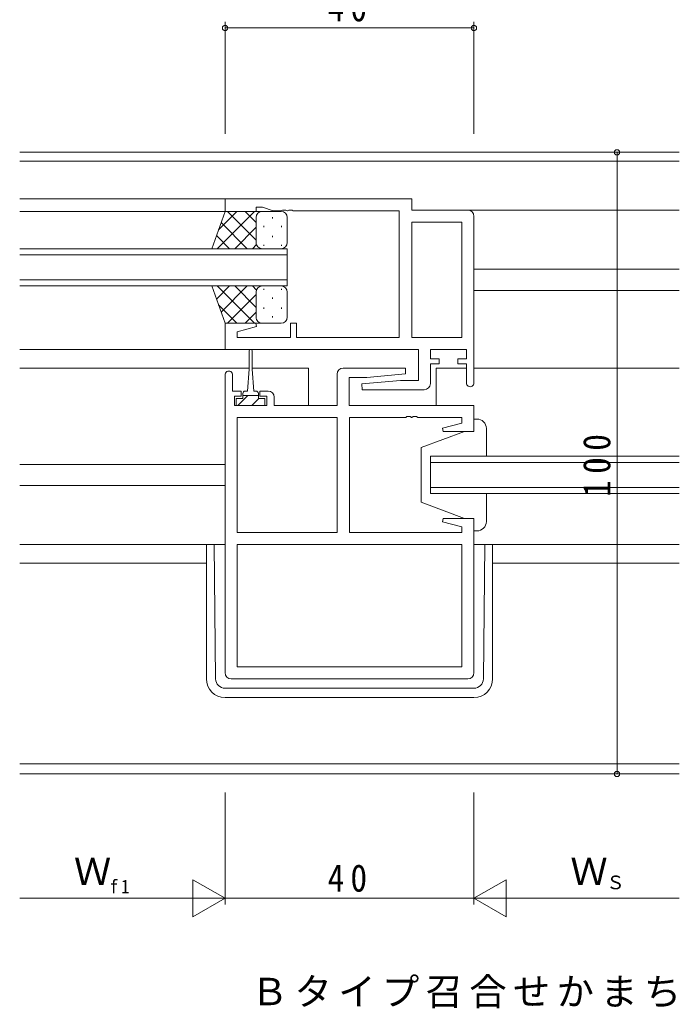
# Model space of a CAD drawing. Units: millimetres on the paper. Extents: x -420 to 373, y -297 to 267.
# Drawn here: x 35.2 to 141.2, y 13.6 to 172.6 of the extents above; entities that cross this region are included whole.
import ezdxf
from ezdxf.enums import TextEntityAlignment as Align

# ---------------------------------------------------------------- set-up
doc = ezdxf.new("R2010")
doc.units = ezdxf.units.MM
doc.layers.add('0-2_USER1', color=3, linetype='Continuous')
for name, color, linetype, lineweight in [('0-3_YKK_11', 7, 'Continuous', 9), ('0-4_YKK_12', 2, 'Continuous', 9), ('0-5_YKK_13', 4, 'Continuous', 9), ('0-7_YKK_D', 6, 'Continuous', 9)]:
    doc.layers.add(name, color=color, linetype=linetype, lineweight=lineweight)
doc.styles.add('ＭＳ ゴシック', font='')
doc.styles.get('ＭＳ ゴシック').set_extended_font_data('MS Gothic')

msp = doc.modelspace()

# ---------------------------------------------------------------- linework, layer by layer
at = {"layer": '0-3_YKK_11'}
for p, q in [((68.232, 143.768), (68.232, 141.768)), ((98.232, 143.768), (68.232, 143.768)), ((98.232, 141.968), (98.232, 143.768)), ((68.232, 141.768), (73.232, 141.768)), ((73.232, 142.468), (74.232, 142.468)), ((73.232, 141.768), (73.232, 142.468)), ((74.232, 142.468), (75.963, 141.838)), ((75.963, 141.838), (77.274, 141.838)), ((77.274, 141.838), (77.457, 141.958)), ((77.457, 141.958), (78.007, 141.958)), ((78.007, 141.958), (78.19, 141.838)), ((78.19, 141.838), (78.274, 141.838)), ((78.274, 141.838), (78.457, 141.958)), ((78.457, 141.958), (79.007, 141.958)), ((79.007, 141.958), (79.19, 141.838)), ((79.19, 141.838), (96.232, 141.838)), ((96.232, 141.838), (96.232, 121.498)), ((107.232, 141.968), (98.232, 141.968)), ((98.232, 140.038), (106.302, 140.038)), ((98.232, 121.498), (98.232, 140.038)), ((98.232, 121.498), (98.232, 140.038)), ((106.302, 140.038), (106.302, 121.498)), ((108.232, 114.168), (108.232, 140.968)), ((68.232, 123.768), (68.232, 119.568)), ((73.193, 123.768), (68.232, 123.768)), ((70.162, 122.415), (73.261, 123.246)), ((73.261, 123.246), (73.193, 123.768)), ((78.732, 123.768), (78.732, 121.498)), ((79.732, 123.768), (78.732, 123.768)), ((79.732, 121.498), (79.732, 123.768)), ((70.162, 121.498), (70.162, 122.415)), ((78.732, 121.498), (70.162, 121.498)), ((96.232, 121.498), (79.732, 121.498)), ((106.302, 121.498), (98.232, 121.498)), ((68.232, 119.568), (99.302, 119.568)), ((99.302, 119.568), (99.302, 114.568)), ((101.232, 119.568), (107.032, 119.568)), ((101.232, 118.068), (101.232, 119.568)), ((107.032, 119.568), (107.032, 118.068)), ((102.632, 118.068), (101.232, 118.068)), ((102.632, 117.268), (102.632, 118.068)), ((105.632, 118.068), (105.632, 117.268)), ((107.032, 118.068), (105.632, 118.068)), ((97.21, 116.568), (87.232, 116.568)), ((97.252, 115.611), (97.21, 116.568)), ((101.232, 117.268), (102.632, 117.268)), ((101.232, 114.068), (101.232, 117.268)), ((105.632, 117.268), (107.032, 117.268)), ((107.032, 117.268), (107.032, 114.168)), ((68.232, 115.468), (68.232, 67.568)), ((69.432, 112.868), (69.432, 115.468)), ((86.232, 115.568), (86.232, 110.568)), ((88.162, 115.068), (91.039, 115.068)), ((88.162, 110.568), (88.162, 115.068)), ((96.425, 114.568), (90.212, 114.024)), ((91.039, 115.068), (97.252, 115.611)), ((99.302, 114.568), (96.425, 114.568)), ((90.212, 114.024), (90.254, 113.068)), ((90.254, 113.068), (100.232, 113.068)), ((70.832, 112.868), (69.432, 112.868)), ((69.732, 112.068), (70.832, 112.068)), ((69.732, 110.568), (69.732, 112.068)), ((70.832, 112.068), (70.832, 112.868)), ((73.832, 112.868), (73.832, 112.068)), ((75.132, 112.868), (73.832, 112.868)), ((73.832, 112.068), (74.932, 112.068)), ((74.932, 112.068), (74.932, 110.568)), ((76.132, 110.568), (76.132, 111.868)), ((74.932, 110.568), (69.732, 110.568)), ((86.232, 110.568), (76.132, 110.568)), ((108.232, 110.568), (88.162, 110.568)), ((108.232, 106.368), (108.232, 110.568)), ((70.162, 108.638), (70.162, 90.098)), ((86.232, 108.638), (70.162, 108.638)), ((86.232, 90.098), (86.232, 108.638)), ((86.232, 90.098), (86.232, 108.638)), ((88.232, 108.638), (97.274, 108.638)), ((88.232, 90.098), (88.232, 108.638)), ((97.274, 108.638), (97.457, 108.758)), ((97.457, 108.758), (98.007, 108.758)), ((98.007, 108.758), (98.19, 108.638)), ((98.19, 108.638), (98.274, 108.638)), ((98.274, 108.638), (98.457, 108.758)), ((98.457, 108.758), (99.007, 108.758)), ((99.007, 108.758), (99.19, 108.638)), ((99.19, 108.638), (106.302, 108.638)), ((106.302, 108.638), (106.302, 107.721)), ((106.302, 107.721), (103.203, 106.89)), ((103.203, 106.89), (103.272, 106.368)), ((103.272, 106.368), (108.232, 106.368)), ((103.272, 92.368), (103.203, 91.846)), ((108.232, 92.368), (103.272, 92.368)), ((108.232, 67.568), (108.232, 92.368)), ((103.203, 91.846), (106.302, 91.015)), ((106.302, 91.015), (106.302, 90.098)), ((70.162, 90.098), (86.232, 90.098)), ((106.302, 90.098), (88.232, 90.098)), ((70.162, 88.168), (70.162, 68.498)), ((106.302, 88.168), (70.162, 88.168)), ((106.302, 88.168), (70.162, 88.168)), ((106.302, 68.498), (106.302, 88.168)), ((70.162, 68.498), (106.302, 68.498)), ((69.232, 66.568), (107.232, 66.568))]:
    msp.add_line(p, q, dxfattribs=at)
for centre, radius, start, end in [((107.232, 140.968), 1, 0, 89.99998), ((87.232, 115.568), 1, 90, 179.99998), ((68.832, 115.468), 0.6, 359.99998, 180), ((100.232, 114.068), 1, 270, 359.99998), ((107.632, 114.168), 0.6, 179.99998, 0), ((75.132, 111.868), 1, 0, 89.99998), ((69.232, 67.568), 1, 180, 269.99998), ((107.232, 67.568), 1, 270, 359.99998)]:
    msp.add_arc(centre, radius, start, end, dxfattribs=at)
at = {"layer": '0-4_YKK_12'}
for p, q in [((35.232, 151.268), (141.232, 151.268)), ((141.232, 149.868), (35.232, 149.868)), ((35.232, 143.768), (68.232, 143.768)), ((35.232, 141.768), (68.732, 141.768)), ((107.232, 141.968), (141.232, 141.968)), ((35.232, 135.768), (78.232, 135.768)), ((78.232, 135.768), (78.232, 129.768)), ((78.232, 134.768), (35.232, 134.768)), ((108.232, 132.468), (141.232, 132.468)), ((35.232, 130.768), (78.232, 130.768)), ((78.232, 129.768), (35.232, 129.768)), ((108.232, 129.068), (141.232, 129.068)), ((68.732, 119.568), (35.232, 119.568)), ((35.232, 116.568), (72.096, 116.568)), ((72.582, 116.568), (81.662, 116.568)), ((81.662, 116.568), (81.662, 110.675)), ((102.162, 116.568), (102.162, 110.675)), ((102.162, 116.568), (107.032, 116.568)), ((108.232, 116.568), (141.232, 116.568)), ((101.232, 96.368), (101.232, 102.368)), ((101.232, 102.368), (141.232, 102.368)), ((35.232, 101.068), (68.232, 101.068)), ((141.232, 101.368), (101.232, 101.368)), ((35.232, 97.668), (68.232, 97.668)), ((101.232, 97.368), (141.232, 97.368)), ((141.232, 96.368), (101.232, 96.368)), ((68.232, 88.168), (35.232, 88.168)), ((108.232, 88.168), (141.232, 88.168)), ((35.232, 85.168), (65.232, 85.168)), ((111.232, 85.168), (141.232, 85.168)), ((35.232, 52.898), (141.232, 52.898)), ((35.232, 51.268), (141.232, 51.268))]:
    msp.add_line(p, q, dxfattribs=at)
at = {"layer": '0-5_YKK_13'}
for p, q in [((66.086, 135.766), (68.228, 141.766)), ((72.96, 141.766), (66.96, 135.766)), ((70.132, 141.766), (67.171, 138.805)), ((68.228, 141.766), (74.228, 141.766)), ((73.229, 137.146), (68.608, 141.766)), ((73.228, 139.974), (71.437, 141.766)), ((77.228, 141.766), (74.228, 141.766)), ((71.78, 135.766), (67.584, 139.962)), ((73.228, 140.766), (73.228, 137.166)), ((73.228, 140.366), (73.228, 136.766)), ((75.865, 140.846), (75.865, 140.646)), ((78.228, 136.766), (78.228, 140.766)), ((73.228, 139.206), (69.789, 135.766)), ((74.45, 139.431), (74.45, 139.231)), ((77.28, 139.431), (77.28, 139.231)), ((68.951, 135.766), (66.84, 137.878)), ((75.865, 137.816), (75.865, 137.616)), ((74.45, 135.766), (66.086, 135.766)), ((73.285, 136.434), (72.617, 135.766)), ((74.228, 135.766), (77.228, 135.766)), ((74.45, 136.401), (74.45, 136.201)), ((77.28, 136.401), (77.28, 136.201)), ((66.086, 129.768), (68.228, 123.768)), ((74.45, 129.768), (66.086, 129.768)), ((68.951, 129.768), (66.84, 127.656)), ((72.96, 123.768), (66.96, 129.768)), ((71.78, 129.768), (67.584, 125.572)), ((73.228, 126.328), (69.789, 129.768)), ((73.285, 129.1), (72.617, 129.768)), ((74.228, 129.768), (77.228, 129.768)), ((74.45, 129.133), (74.45, 129.333)), ((77.28, 129.133), (77.28, 129.333)), ((73.229, 128.388), (68.608, 123.768)), ((73.228, 125.168), (73.228, 128.768)), ((73.228, 124.768), (73.228, 128.368)), ((75.865, 127.718), (75.865, 127.918)), ((78.228, 128.768), (78.228, 124.768)), ((70.132, 123.768), (67.171, 126.729)), ((74.45, 126.103), (74.45, 126.303)), ((77.28, 126.103), (77.28, 126.303)), ((73.228, 125.56), (71.437, 123.768)), ((75.865, 124.688), (75.865, 124.888)), ((68.228, 123.768), (74.228, 123.768)), ((77.228, 123.768), (74.228, 123.768)), ((72.082, 119.318), (72.082, 116.368)), ((72.582, 116.368), (72.582, 119.318)), ((72.082, 116.368), (71.832, 112.868)), ((72.582, 116.368), (72.832, 112.868)), ((70.032, 111.668), (70.032, 110.568)), ((71.082, 111.668), (70.032, 111.668)), ((71.89, 112.168), (70.29, 110.568)), ((71.082, 111.668), (71.082, 112.468)), ((73.582, 112.168), (71.082, 112.168)), ((71.482, 112.868), (71.832, 112.868)), ((73.635, 111.668), (72.535, 110.568)), ((72.832, 112.868), (73.182, 112.868)), ((73.582, 112.468), (73.582, 111.668)), ((74.632, 111.668), (73.582, 111.668)), ((74.632, 110.568), (74.632, 111.668)), ((70.032, 110.568), (74.632, 110.568)), ((108.232, 108.368), (108.232, 106.368)), ((108.732, 108.368), (108.232, 108.368)), ((110.232, 102.368), (110.232, 106.868)), ((106.732, 106.368), (99.732, 103.768)), ((108.232, 106.368), (106.732, 106.368)), ((99.732, 103.768), (99.732, 94.968)), ((110.232, 91.868), (110.232, 96.368)), ((106.732, 92.368), (99.732, 94.968)), ((106.732, 92.368), (108.232, 92.368)), ((108.232, 92.368), (108.232, 90.368)), ((108.232, 90.368), (108.732, 90.368)), ((65.232, 88.168), (65.232, 66.568)), ((66.714, 66.55), (66.455, 88.168)), ((109.75, 66.55), (110.009, 88.168)), ((111.232, 88.168), (111.232, 66.568)), ((68.214, 65.068), (108.25, 65.068)), ((108.232, 63.568), (68.232, 63.568))]:
    msp.add_line(p, q, dxfattribs=at)
for centre, radius, start, end in [((74.228, 140.766), 1, 89.99998, 179.99998), ((74.228, 140.766), 1, 89.99998, 179.99998), ((77.228, 140.766), 1, 359.99998, 89.99998), ((74.228, 136.766), 1, 179.99998, 269.99998), ((74.228, 136.766), 1, 179.99998, 269.99998), ((77.228, 136.766), 1, 269.99998, 359.99998), ((74.228, 128.768), 1, 89.99998, 179.99998), ((74.228, 128.768), 1, 89.99998, 179.99998), ((77.228, 128.768), 1, 359.99998, 89.99998), ((74.228, 124.768), 1, 179.99998, 269.99998), ((74.228, 124.768), 1, 179.99998, 269.99998), ((77.228, 124.768), 1, 269.99998, 359.99998), ((72.332, 119.318), 0.25, 0, 180), ((71.482, 112.468), 0.4, 90, 180), ((73.182, 112.468), 0.4, 0, 90), ((108.732, 106.868), 1.5, 0, 90), ((108.732, 91.868), 1.5, 270, 0), ((68.232, 66.568), 3, 180, 270), ((68.214, 66.568), 1.5, 180.68752, 270), ((108.232, 66.568), 3, 270, 0), ((108.25, 66.568), 1.5, 270, 359.31247)]:
    msp.add_arc(centre, radius, start, end, dxfattribs=at)
at = {"layer": '0-7_YKK_D'}
for p, q in [((68.232, 154.268), (68.232, 172.268)), ((108.232, 154.268), (108.232, 172.268)), ((68.232, 171.268), (108.232, 171.268)), ((113.232, 151.268), (132.232, 151.268)), ((131.232, 151.268), (131.232, 51.268)), ((123.858, 51.268), (132.232, 51.268)), ((68.232, 48.268), (68.232, 30.268)), ((68.232, 48.268), (68.232, 30.268)), ((108.232, 48.268), (108.232, 30.268)), ((108.232, 48.268), (108.232, 30.268)), ((63.036, 34.268), (63.036, 28.268)), ((68.232, 31.268), (63.036, 34.268)), ((108.232, 31.268), (113.428, 34.268)), ((113.428, 28.268), (113.428, 34.268)), ((35.232, 31.268), (62.232, 31.268)), ((68.232, 31.268), (57.84, 31.268)), ((68.232, 31.268), (63.036, 28.268)), ((108.232, 31.268), (68.232, 31.268)), ((108.232, 31.268), (118.624, 31.268)), ((108.232, 31.268), (113.428, 28.268)), ((114.232, 31.268), (141.232, 31.268))]:
    msp.add_line(p, q, dxfattribs=at)
for centre in [(68.232, 171.268), (108.232, 171.268), (131.232, 151.268), (131.232, 51.268)]:
    msp.add_circle(centre, 0.425, dxfattribs=at)

# ---------------------------------------------------------------- texts
at = {"layer": '0-2_USER1', "insert": (72.38, 13.589), "char_height": 4.399, "attachment_point": 7, "style": 'ＭＳ ゴシック'}
msp.add_mtext('\\T1.17;Ｂタイプ召合せかまち', dxfattribs=at)
at = {"layer": '0-7_YKK_D', "color": 3, "style": 'ＭＳ ゴシック'}
for p in [(43.932, 32.068), (123.732, 32.068)]:
    msp.add_text('Ｗ', height=4.399, dxfattribs=at).set_placement(p, align=Align.BOTTOM_LEFT)
at = {"layer": '0-7_YKK_D', "color": 7, "style": 'ＭＳ ゴシック'}
msp.add_text('Ｓ', height=2.199, dxfattribs=at).set_placement((129.492, 32.068), align=Align.BOTTOM_LEFT)
at = {"layer": '0-7_YKK_D', "color": 3, "char_height": 4.399, "attachment_point": 7, "style": 'ＭＳ ゴシック'}
for insert in [(84.712, 172.268), (84.712, 32.268)]:
    msp.add_mtext('\\T1.36;\\W0.9;40', dxfattribs=dict(at, insert=insert))
at = {"layer": '0-7_YKK_D', "color": 3, "insert": (130.232, 95.828), "char_height": 4.399, "attachment_point": 7, "rotation": 90, "style": 'ＭＳ ゴシック'}
msp.add_mtext('\\T1.38;\\W0.9;100', dxfattribs=at)
at = {"layer": '0-7_YKK_D', "color": 7, "insert": (49.692, 32.068), "char_height": 2.199, "attachment_point": 7, "style": 'ＭＳ ゴシック'}
msp.add_mtext('\\T1.36;\\W0.9;f1', dxfattribs=at)

doc.saveas('drawing.dxf')
